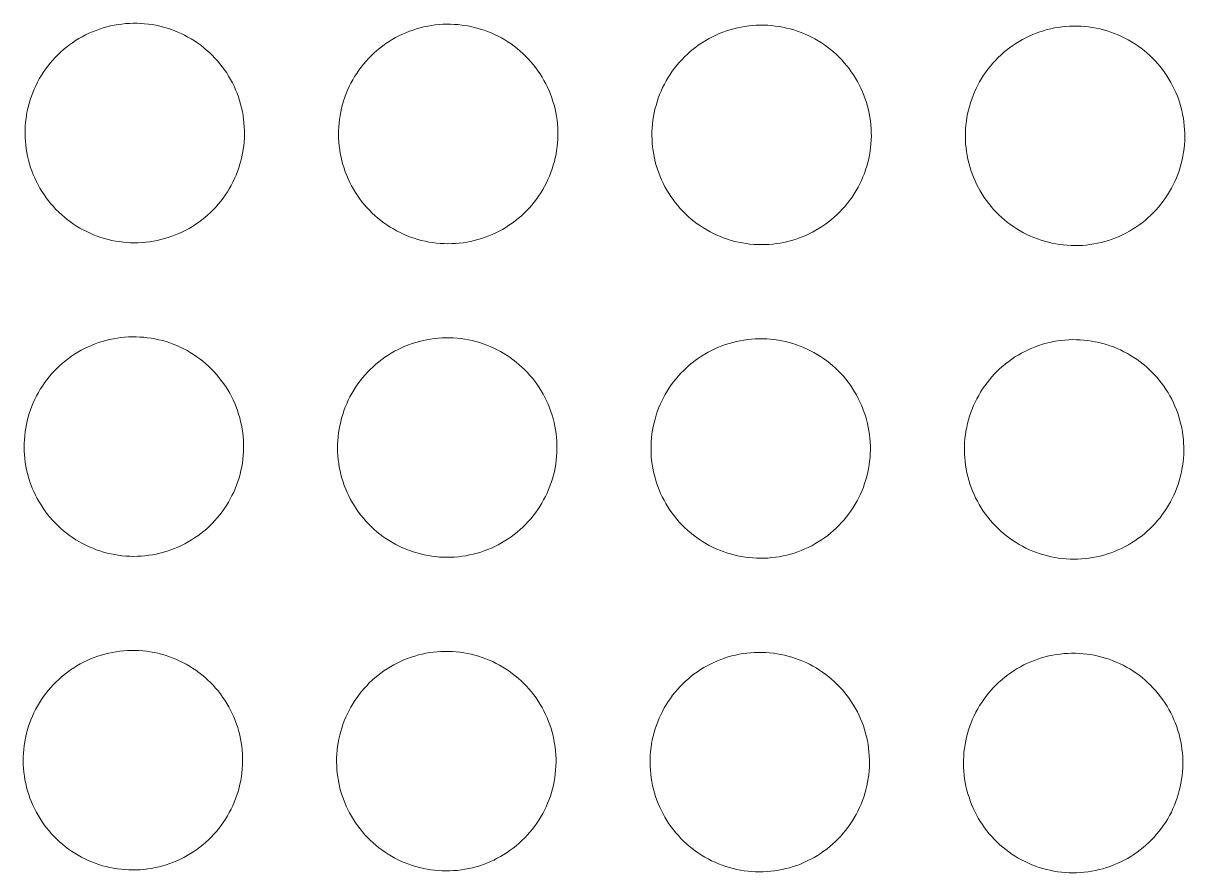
# Model space of a CAD drawing. Header units: metres. Extents: x -902 to -724, y 0 to 650.
# Drawn here: x -800.1036 to -799.9183, y 595.2755 to 595.4109 of the extents above; entities that cross this region are included whole.
import ezdxf

# ---------------------------------------------------------------- set-up
doc = ezdxf.new("R2010")
doc.units = ezdxf.units.M

# ---------------------------------------------------------------- blocks, each defined once
blk = doc.blocks.new('ASSA_Driveway_dwg-40817344-DRG-2871011 - SITE PLAN')
at = {"color": 9, "lineweight": 18, "true_color": 0xc0c0c0, "flags": 128}
for points in [[(-5.86204, 8.12881), (-5.86197, 8.12821), (-5.86189, 8.1276), (-5.86179, 8.12701), (-5.86166, 8.12641), (-5.86152, 8.12582), (-5.86135, 8.12524), (-5.86117, 8.12466), (-5.86096, 8.12409), (-5.86074, 8.12352), (-5.86049, 8.12297), (-5.86023, 8.12242), (-5.85995, 8.12188), (-5.85964, 8.12135), (-5.85933, 8.12084), (-5.85899, 8.12033), (-5.85863, 8.11984), (-5.85826, 8.11936), (-5.85787, 8.11889), (-5.85747, 8.11844), (-5.85705, 8.118), (-5.85662, 8.11757), (-5.85617, 8.11716), (-5.85571, 8.11677), (-5.85523, 8.11639), (-5.85474, 8.11603), (-5.85424, 8.11569), (-5.85373, 8.11536), (-5.8532, 8.11505), (-5.85267, 8.11476), (-5.85213, 8.11449), (-5.85157, 8.11424), (-5.85101, 8.11401), (-5.85044, 8.1138), (-5.84987, 8.1136), (-5.84928, 8.11343), (-5.8487, 8.11328), (-5.8481, 8.11315), (-5.84751, 8.11304), (-5.84691, 8.11294), (-5.8463, 8.11287), (-5.8457, 8.11283), (-5.84509, 8.1128), (-5.84448, 8.11279), (-5.84388, 8.11281), (-5.84327, 8.11284), (-5.84266, 8.1129), (-5.84206, 8.11298), (-5.84146, 8.11308), (-5.84087, 8.11319), (-5.84028, 8.11333), (-5.83969, 8.11349), (-5.83911, 8.11367), (-5.83854, 8.11388), (-5.83797, 8.1141), (-5.83741, 8.11434), (-5.83686, 8.11459), (-5.83632, 8.11487), (-5.83579, 8.11517), (-5.83527, 8.11548), (-5.83476, 8.11582), (-5.83427, 8.11617), (-5.83378, 8.11653), (-5.83331, 8.11692), (-5.83286, 8.11732), (-5.83241, 8.11773), (-5.83198, 8.11816), (-5.83157, 8.11861), (-5.83117, 8.11907), (-5.83079, 8.11954), (-5.83043, 8.12003), (-5.83008, 8.12052), (-5.82975, 8.12103), (-5.82944, 8.12155), (-5.82914, 8.12209), (-5.82887, 8.12263), (-5.82861, 8.12318), (-5.82837, 8.12374), (-5.82815, 8.1243), (-5.82796, 8.12488), (-5.82778, 8.12546), (-5.82762, 8.12605), (-5.82748, 8.12664), (-5.82737, 8.12723), (-5.82727, 8.12783), (-5.8272, 8.12844), (-5.82714, 8.12904), (-5.82711, 8.12965), (-5.8271, 8.13026), (-5.82711, 8.13086), (-5.82714, 8.13147), (-5.82719, 8.13208), (-5.82726, 8.13268), (-5.82736, 8.13328), (-5.82747, 8.13388), (-5.8276, 8.13447), (-5.82776, 8.13506), (-5.82793, 8.13564), (-5.82813, 8.13621), (-5.82835, 8.13678), (-5.82858, 8.13734), (-5.82884, 8.13789), (-5.82911, 8.13843), (-5.8294, 8.13897), (-5.82971, 8.13949), (-5.83004, 8.14), (-5.83038, 8.1405), (-5.83075, 8.14099), (-5.83113, 8.14146), (-5.83152, 8.14192), (-5.83193, 8.14237), (-5.83236, 8.1428), (-5.8328, 8.14322), (-5.83326, 8.14362), (-5.83373, 8.14401), (-5.83421, 8.14437), (-5.83471, 8.14473), (-5.83521, 8.14506), (-5.83573, 8.14538), (-5.83626, 8.14568), (-5.8368, 8.14596), (-5.83735, 8.14622), (-5.8379, 8.14646), (-5.83847, 8.14668), (-5.83904, 8.14689), (-5.83962, 8.14707), (-5.84021, 8.14723), (-5.8408, 8.14737), (-5.84139, 8.1475), (-5.84199, 8.1476), (-5.84259, 8.14768), (-5.8432, 8.14774), (-5.8438, 8.14777), (-5.84441, 8.14779), (-5.84502, 8.14779), (-5.84563, 8.14776), (-5.84623, 8.14772), (-5.84683, 8.14765), (-5.84744, 8.14756), (-5.84803, 8.14745), (-5.84863, 8.14732), (-5.84922, 8.14717), (-5.8498, 8.147), (-5.85038, 8.14681), (-5.85095, 8.1466), (-5.85151, 8.14637), (-5.85206, 8.14612), (-5.85261, 8.14585), (-5.85314, 8.14556), (-5.85367, 8.14526), (-5.85418, 8.14494), (-5.85468, 8.14459), (-5.85517, 8.14424), (-5.85565, 8.14386), (-5.85612, 8.14347), (-5.85657, 8.14306), (-5.857, 8.14264), (-5.85742, 8.1422), (-5.85783, 8.14175), (-5.85822, 8.14128), (-5.85859, 8.1408), (-5.85895, 8.14031), (-5.85929, 8.13981), (-5.85961, 8.13929), (-5.85991, 8.13876), (-5.8602, 8.13823), (-5.86046, 8.13768), (-5.86071, 8.13713), (-5.86094, 8.13656), (-5.86114, 8.13599), (-5.86133, 8.13542), (-5.8615, 8.13483), (-5.86165, 8.13424), (-5.86177, 8.13365), (-5.86188, 8.13305), (-5.86197, 8.13245), (-5.86203, 8.13184), (-5.86207, 8.13124), (-5.8621, 8.13063), (-5.8621, 8.13002), (-5.86208, 8.12942)], [(-5.91186, 8.12458), (-5.91179, 8.12397), (-5.91171, 8.12337), (-5.91161, 8.12277), (-5.91148, 8.12218), (-5.91134, 8.12159), (-5.91117, 8.12101), (-5.91099, 8.12043), (-5.91078, 8.11986), (-5.91056, 8.11929), (-5.91031, 8.11873), (-5.91005, 8.11819), (-5.90977, 8.11765), (-5.90946, 8.11712), (-5.90915, 8.11661), (-5.90881, 8.1161), (-5.90845, 8.11561), (-5.90808, 8.11513), (-5.9077, 8.11466), (-5.90729, 8.1142), (-5.90687, 8.11376), (-5.90644, 8.11334), (-5.90599, 8.11293), (-5.90553, 8.11254), (-5.90505, 8.11216), (-5.90456, 8.1118), (-5.90406, 8.11146), (-5.90355, 8.11113), (-5.90302, 8.11082), (-5.90249, 8.11053), (-5.90195, 8.11026), (-5.90139, 8.11001), (-5.90083, 8.10978), (-5.90026, 8.10956), (-5.89969, 8.10937), (-5.89911, 8.1092), (-5.89852, 8.10905), (-5.89792, 8.10891), (-5.89733, 8.1088), (-5.89673, 8.10871), (-5.89612, 8.10864), (-5.89552, 8.10859), (-5.89491, 8.10857), (-5.8943, 8.10856), (-5.8937, 8.10857), (-5.89309, 8.10861), (-5.89248, 8.10867), (-5.89188, 8.10874), (-5.89128, 8.10884), (-5.89069, 8.10896), (-5.8901, 8.1091), (-5.88951, 8.10926), (-5.88893, 8.10944), (-5.88836, 8.10964), (-5.88779, 8.10986), (-5.88723, 8.1101), (-5.88668, 8.11036), (-5.88614, 8.11064), (-5.88561, 8.11094), (-5.88509, 8.11125), (-5.88458, 8.11158), (-5.88409, 8.11193), (-5.8836, 8.1123), (-5.88313, 8.11269), (-5.88268, 8.11309), (-5.88223, 8.1135), (-5.8818, 8.11393), (-5.88139, 8.11438), (-5.88099, 8.11484), (-5.88061, 8.11531), (-5.88025, 8.11579), (-5.8799, 8.11629), (-5.87957, 8.1168), (-5.87926, 8.11732), (-5.87896, 8.11785), (-5.87869, 8.1184), (-5.87843, 8.11895), (-5.87819, 8.11951), (-5.87798, 8.12007), (-5.87778, 8.12065), (-5.8776, 8.12123), (-5.87744, 8.12181), (-5.8773, 8.12241), (-5.87719, 8.123), (-5.87709, 8.1236), (-5.87702, 8.12421), (-5.87696, 8.12481), (-5.87693, 8.12542), (-5.87692, 8.12602), (-5.87693, 8.12663), (-5.87696, 8.12724), (-5.87701, 8.12784), (-5.87708, 8.12845), (-5.87718, 8.12905), (-5.87729, 8.12964), (-5.87742, 8.13024), (-5.87758, 8.13082), (-5.87776, 8.1314), (-5.87795, 8.13198), (-5.87817, 8.13255), (-5.8784, 8.13311), (-5.87866, 8.13366), (-5.87893, 8.1342), (-5.87922, 8.13473), (-5.87953, 8.13526), (-5.87986, 8.13577), (-5.8802, 8.13627), (-5.88057, 8.13676), (-5.88095, 8.13723), (-5.88134, 8.13769), (-5.88175, 8.13814), (-5.88218, 8.13857), (-5.88262, 8.13899), (-5.88308, 8.13939), (-5.88355, 8.13977), (-5.88403, 8.14014), (-5.88453, 8.14049), (-5.88503, 8.14083), (-5.88555, 8.14115), (-5.88608, 8.14145), (-5.88662, 8.14173), (-5.88717, 8.14199), (-5.88772, 8.14223), (-5.88829, 8.14245), (-5.88886, 8.14265), (-5.88944, 8.14284), (-5.89003, 8.143), (-5.89062, 8.14314), (-5.89121, 8.14326), (-5.89181, 8.14336), (-5.89241, 8.14344), (-5.89302, 8.1435), (-5.89362, 8.14354), (-5.89423, 8.14356), (-5.89484, 8.14355), (-5.89545, 8.14353), (-5.89605, 8.14348), (-5.89666, 8.14342), (-5.89726, 8.14333), (-5.89785, 8.14322), (-5.89845, 8.14309), (-5.89904, 8.14294), (-5.89962, 8.14277), (-5.9002, 8.14258), (-5.90077, 8.14237), (-5.90133, 8.14214), (-5.90188, 8.14189), (-5.90243, 8.14162), (-5.90296, 8.14133), (-5.90349, 8.14103), (-5.904, 8.1407), (-5.9045, 8.14036), (-5.90499, 8.14), (-5.90547, 8.13963), (-5.90594, 8.13924), (-5.90639, 8.13883), (-5.90682, 8.13841), (-5.90724, 8.13797), (-5.90765, 8.13752), (-5.90804, 8.13705), (-5.90841, 8.13657), (-5.90877, 8.13608), (-5.90911, 8.13557), (-5.90943, 8.13506), (-5.90973, 8.13453), (-5.91002, 8.134), (-5.91028, 8.13345), (-5.91053, 8.13289), (-5.91076, 8.13233), (-5.91096, 8.13176), (-5.91115, 8.13118), (-5.91132, 8.1306), (-5.91147, 8.13001), (-5.91159, 8.12942), (-5.9117, 8.12882), (-5.91179, 8.12822), (-5.91185, 8.12761), (-5.91189, 8.12701), (-5.91192, 8.1264), (-5.91192, 8.12579), (-5.9119, 8.12518)], [(-5.96168, 8.12035), (-5.96162, 8.11974), (-5.96153, 8.11914), (-5.96143, 8.11854), (-5.9613, 8.11795), (-5.96116, 8.11736), (-5.96099, 8.11677), (-5.96081, 8.11619), (-5.9606, 8.11562), (-5.96038, 8.11506), (-5.96013, 8.1145), (-5.95987, 8.11396), (-5.95959, 8.11342), (-5.95929, 8.11289), (-5.95897, 8.11237), (-5.95863, 8.11187), (-5.95827, 8.11137), (-5.9579, 8.11089), (-5.95752, 8.11043), (-5.95711, 8.10997), (-5.95669, 8.10953), (-5.95626, 8.10911), (-5.95581, 8.1087), (-5.95535, 8.10831), (-5.95487, 8.10793), (-5.95438, 8.10757), (-5.95388, 8.10722), (-5.95337, 8.1069), (-5.95285, 8.10659), (-5.95231, 8.1063), (-5.95177, 8.10603), (-5.95121, 8.10578), (-5.95065, 8.10555), (-5.95008, 8.10533), (-5.94951, 8.10514), (-5.94893, 8.10497), (-5.94834, 8.10481), (-5.94774, 8.10468), (-5.94715, 8.10457), (-5.94655, 8.10448), (-5.94594, 8.10441), (-5.94534, 8.10436), (-5.94473, 8.10434), (-5.94412, 8.10433), (-5.94352, 8.10434), (-5.94291, 8.10438), (-5.94231, 8.10444), (-5.9417, 8.10451), (-5.9411, 8.10461), (-5.94051, 8.10473), (-5.93992, 8.10487), (-5.93933, 8.10503), (-5.93875, 8.10521), (-5.93818, 8.10541), (-5.93761, 8.10563), (-5.93705, 8.10587), (-5.9365, 8.10613), (-5.93596, 8.10641), (-5.93543, 8.10671), (-5.93491, 8.10702), (-5.93441, 8.10735), (-5.93391, 8.1077), (-5.93342, 8.10807), (-5.93295, 8.10845), (-5.9325, 8.10885), (-5.93205, 8.10927), (-5.93162, 8.1097), (-5.93121, 8.11014), (-5.93081, 8.1106), (-5.93043, 8.11108), (-5.93007, 8.11156), (-5.92972, 8.11206), (-5.92939, 8.11257), (-5.92908, 8.11309), (-5.92878, 8.11362), (-5.92851, 8.11416), (-5.92825, 8.11471), (-5.92801, 8.11527), (-5.9278, 8.11584), (-5.9276, 8.11642), (-5.92742, 8.117), (-5.92726, 8.11758), (-5.92713, 8.11817), (-5.92701, 8.11877), (-5.92691, 8.11937), (-5.92684, 8.11997), (-5.92678, 8.12058), (-5.92675, 8.12118), (-5.92674, 8.12179), (-5.92675, 8.1224), (-5.92678, 8.12301), (-5.92683, 8.12361), (-5.9269, 8.12421), (-5.927, 8.12482), (-5.92711, 8.12541), (-5.92725, 8.126), (-5.9274, 8.12659), (-5.92758, 8.12717), (-5.92777, 8.12775), (-5.92799, 8.12832), (-5.92822, 8.12888), (-5.92848, 8.12943), (-5.92875, 8.12997), (-5.92904, 8.1305), (-5.92935, 8.13103), (-5.92968, 8.13154), (-5.93003, 8.13204), (-5.93039, 8.13252), (-5.93077, 8.133), (-5.93116, 8.13346), (-5.93158, 8.13391), (-5.932, 8.13434), (-5.93244, 8.13475), (-5.9329, 8.13516), (-5.93337, 8.13554), (-5.93385, 8.13591), (-5.93435, 8.13626), (-5.93485, 8.1366), (-5.93537, 8.13691), (-5.9359, 8.13721), (-5.93644, 8.13749), (-5.93699, 8.13775), (-5.93754, 8.138), (-5.93811, 8.13822), (-5.93868, 8.13842), (-5.93926, 8.13861), (-5.93985, 8.13877), (-5.94044, 8.13891), (-5.94103, 8.13903), (-5.94163, 8.13913), (-5.94223, 8.13921), (-5.94284, 8.13927), (-5.94345, 8.13931), (-5.94405, 8.13933), (-5.94466, 8.13932), (-5.94527, 8.1393), (-5.94587, 8.13925), (-5.94648, 8.13918), (-5.94708, 8.1391), (-5.94767, 8.13899), (-5.94827, 8.13886), (-5.94886, 8.13871), (-5.94944, 8.13854), (-5.95002, 8.13835), (-5.95059, 8.13814), (-5.95115, 8.13791), (-5.9517, 8.13766), (-5.95225, 8.13739), (-5.95278, 8.1371), (-5.95331, 8.1368), (-5.95382, 8.13647), (-5.95432, 8.13613), (-5.95481, 8.13577), (-5.95529, 8.1354), (-5.95576, 8.135), (-5.95621, 8.1346), (-5.95664, 8.13417), (-5.95706, 8.13374), (-5.95747, 8.13328), (-5.95786, 8.13282), (-5.95823, 8.13234), (-5.95859, 8.13185), (-5.95893, 8.13134), (-5.95925, 8.13083), (-5.95955, 8.1303), (-5.95984, 8.12976), (-5.9601, 8.12922), (-5.96035, 8.12866), (-5.96058, 8.1281), (-5.96079, 8.12753), (-5.96097, 8.12695), (-5.96114, 8.12637), (-5.96129, 8.12578), (-5.96142, 8.12518), (-5.96152, 8.12459), (-5.96161, 8.12398), (-5.96167, 8.12338), (-5.96171, 8.12277), (-5.96174, 8.12217), (-5.96174, 8.12156), (-5.96172, 8.12095)], [(-5.8578, 8.07899), (-5.85774, 8.07839), (-5.85766, 8.07778), (-5.85756, 8.07719), (-5.85743, 8.07659), (-5.85729, 8.076), (-5.85712, 8.07542), (-5.85694, 8.07484), (-5.85673, 8.07427), (-5.8565, 8.0737), (-5.85626, 8.07315), (-5.856, 8.0726), (-5.85571, 8.07206), (-5.85541, 8.07153), (-5.85509, 8.07102), (-5.85476, 8.07051), (-5.8544, 8.07002), (-5.85403, 8.06954), (-5.85364, 8.06907), (-5.85324, 8.06862), (-5.85282, 8.06818), (-5.85239, 8.06775), (-5.85194, 8.06734), (-5.85147, 8.06695), (-5.851, 8.06657), (-5.85051, 8.06621), (-5.85001, 8.06587), (-5.8495, 8.06554), (-5.84897, 8.06523), (-5.84844, 8.06494), (-5.84789, 8.06467), (-5.84734, 8.06442), (-5.84678, 8.06419), (-5.84621, 8.06398), (-5.84564, 8.06378), (-5.84505, 8.06361), (-5.84446, 8.06346), (-5.84387, 8.06333), (-5.84327, 8.06321), (-5.84267, 8.06312), (-5.84207, 8.06305), (-5.84147, 8.06301), (-5.84086, 8.06298), (-5.84025, 8.06297), (-5.83964, 8.06299), (-5.83904, 8.06302), (-5.83843, 8.06308), (-5.83783, 8.06316), (-5.83723, 8.06325), (-5.83663, 8.06337), (-5.83604, 8.06351), (-5.83546, 8.06367), (-5.83488, 8.06385), (-5.8343, 8.06405), (-5.83374, 8.06428), (-5.83318, 8.06452), (-5.83263, 8.06477), (-5.83209, 8.06505), (-5.83156, 8.06535), (-5.83104, 8.06566), (-5.83053, 8.066), (-5.83004, 8.06635), (-5.82955, 8.06671), (-5.82908, 8.0671), (-5.82862, 8.0675), (-5.82818, 8.06791), (-5.82775, 8.06834), (-5.82734, 8.06879), (-5.82694, 8.06925), (-5.82656, 8.06972), (-5.82619, 8.07021), (-5.82585, 8.0707), (-5.82552, 8.07121), (-5.8252, 8.07173), (-5.82491, 8.07227), (-5.82463, 8.07281), (-5.82438, 8.07336), (-5.82414, 8.07392), (-5.82392, 8.07448), (-5.82373, 8.07506), (-5.82355, 8.07564), (-5.82339, 8.07623), (-5.82325, 8.07682), (-5.82314, 8.07741), (-5.82304, 8.07801), (-5.82297, 8.07862), (-5.82291, 8.07922), (-5.82288, 8.07983), (-5.82287, 8.08044), (-5.82288, 8.08104), (-5.82291, 8.08165), (-5.82296, 8.08225), (-5.82303, 8.08286), (-5.82312, 8.08346), (-5.82324, 8.08405), (-5.82337, 8.08465), (-5.82353, 8.08523), (-5.8237, 8.08582), (-5.8239, 8.08639), (-5.82411, 8.08696), (-5.82435, 8.08752), (-5.8246, 8.08807), (-5.82488, 8.08861), (-5.82517, 8.08915), (-5.82548, 8.08967), (-5.82581, 8.09018), (-5.82615, 8.09068), (-5.82652, 8.09117), (-5.82689, 8.09164), (-5.82729, 8.0921), (-5.8277, 8.09255), (-5.82813, 8.09298), (-5.82857, 8.0934), (-5.82903, 8.0938), (-5.8295, 8.09418), (-5.82998, 8.09455), (-5.83047, 8.09491), (-5.83098, 8.09524), (-5.8315, 8.09556), (-5.83203, 8.09586), (-5.83257, 8.09614), (-5.83311, 8.0964), (-5.83367, 8.09664), (-5.83424, 8.09686), (-5.83481, 8.09707), (-5.83539, 8.09725), (-5.83597, 8.09741), (-5.83656, 8.09755), (-5.83716, 8.09767), (-5.83776, 8.09778), (-5.83836, 8.09786), (-5.83897, 8.09792), (-5.83957, 8.09795), (-5.84018, 8.09797), (-5.84079, 8.09797), (-5.84139, 8.09794), (-5.842, 8.09789), (-5.8426, 8.09783), (-5.8432, 8.09774), (-5.8438, 8.09763), (-5.8444, 8.0975), (-5.84498, 8.09735), (-5.84557, 8.09718), (-5.84614, 8.09699), (-5.84671, 8.09678), (-5.84728, 8.09655), (-5.84783, 8.0963), (-5.84837, 8.09603), (-5.84891, 8.09574), (-5.84943, 8.09544), (-5.84995, 8.09511), (-5.85045, 8.09477), (-5.85094, 8.09441), (-5.85142, 8.09404), (-5.85188, 8.09365), (-5.85233, 8.09324), (-5.85277, 8.09282), (-5.85319, 8.09238), (-5.8536, 8.09193), (-5.85399, 8.09146), (-5.85436, 8.09098), (-5.85472, 8.09049), (-5.85505, 8.08999), (-5.85538, 8.08947), (-5.85568, 8.08894), (-5.85596, 8.08841), (-5.85623, 8.08786), (-5.85648, 8.08731), (-5.8567, 8.08674), (-5.85691, 8.08617), (-5.8571, 8.08559), (-5.85727, 8.08501), (-5.85742, 8.08442), (-5.85754, 8.08383), (-5.85765, 8.08323), (-5.85773, 8.08263), (-5.8578, 8.08202), (-5.85784, 8.08142), (-5.85786, 8.08081), (-5.85786, 8.0802), (-5.85785, 8.0796)], [(-5.90762, 8.07476), (-5.90756, 8.07415), (-5.90748, 8.07355), (-5.90738, 8.07295), (-5.90725, 8.07236), (-5.90711, 8.07177), (-5.90694, 8.07118), (-5.90676, 8.07061), (-5.90655, 8.07003), (-5.90633, 8.06947), (-5.90608, 8.06891), (-5.90582, 8.06837), (-5.90553, 8.06783), (-5.90523, 8.0673), (-5.90491, 8.06679), (-5.90458, 8.06628), (-5.90422, 8.06579), (-5.90385, 8.06531), (-5.90346, 8.06484), (-5.90306, 8.06438), (-5.90264, 8.06394), (-5.90221, 8.06352), (-5.90176, 8.06311), (-5.9013, 8.06272), (-5.90082, 8.06234), (-5.90033, 8.06198), (-5.89983, 8.06163), (-5.89932, 8.06131), (-5.89879, 8.061), (-5.89826, 8.06071), (-5.89771, 8.06044), (-5.89716, 8.06019), (-5.8966, 8.05996), (-5.89603, 8.05974), (-5.89546, 8.05955), (-5.89487, 8.05938), (-5.89429, 8.05923), (-5.89369, 8.05909), (-5.8931, 8.05898), (-5.89249, 8.05889), (-5.89189, 8.05882), (-5.89129, 8.05877), (-5.89068, 8.05875), (-5.89007, 8.05874), (-5.88946, 8.05875), (-5.88886, 8.05879), (-5.88825, 8.05885), (-5.88765, 8.05892), (-5.88705, 8.05902), (-5.88646, 8.05914), (-5.88586, 8.05928), (-5.88528, 8.05944), (-5.8847, 8.05962), (-5.88412, 8.05982), (-5.88356, 8.06004), (-5.883, 8.06028), (-5.88245, 8.06054), (-5.88191, 8.06082), (-5.88138, 8.06112), (-5.88086, 8.06143), (-5.88035, 8.06176), (-5.87986, 8.06211), (-5.87937, 8.06248), (-5.8789, 8.06286), (-5.87844, 8.06326), (-5.878, 8.06368), (-5.87757, 8.06411), (-5.87716, 8.06456), (-5.87676, 8.06501), (-5.87638, 8.06549), (-5.87602, 8.06597), (-5.87567, 8.06647), (-5.87534, 8.06698), (-5.87502, 8.0675), (-5.87473, 8.06803), (-5.87446, 8.06858), (-5.8742, 8.06913), (-5.87396, 8.06968), (-5.87374, 8.07025), (-5.87355, 8.07083), (-5.87337, 8.07141), (-5.87321, 8.07199), (-5.87307, 8.07259), (-5.87296, 8.07318), (-5.87286, 8.07378), (-5.87279, 8.07438), (-5.87273, 8.07499), (-5.8727, 8.0756), (-5.87269, 8.0762), (-5.8727, 8.07681), (-5.87273, 8.07742), (-5.87278, 8.07802), (-5.87285, 8.07863), (-5.87294, 8.07923), (-5.87306, 8.07982), (-5.87319, 8.08042), (-5.87335, 8.081), (-5.87352, 8.08158), (-5.87372, 8.08216), (-5.87393, 8.08273), (-5.87417, 8.08329), (-5.87442, 8.08384), (-5.8747, 8.08438), (-5.87499, 8.08491), (-5.8753, 8.08544), (-5.87563, 8.08595), (-5.87597, 8.08645), (-5.87634, 8.08693), (-5.87672, 8.08741), (-5.87711, 8.08787), (-5.87752, 8.08832), (-5.87795, 8.08875), (-5.87839, 8.08917), (-5.87885, 8.08957), (-5.87932, 8.08995), (-5.8798, 8.09032), (-5.88029, 8.09067), (-5.8808, 8.09101), (-5.88132, 8.09133), (-5.88185, 8.09162), (-5.88239, 8.0919), (-5.88294, 8.09217), (-5.88349, 8.09241), (-5.88406, 8.09263), (-5.88463, 8.09283), (-5.88521, 8.09302), (-5.88579, 8.09318), (-5.88639, 8.09332), (-5.88698, 8.09344), (-5.88758, 8.09354), (-5.88818, 8.09362), (-5.88879, 8.09368), (-5.88939, 8.09372), (-5.89, 8.09374), (-5.89061, 8.09373), (-5.89121, 8.09371), (-5.89182, 8.09366), (-5.89242, 8.0936), (-5.89302, 8.09351), (-5.89362, 8.0934), (-5.89422, 8.09327), (-5.8948, 8.09312), (-5.89539, 8.09295), (-5.89596, 8.09276), (-5.89653, 8.09255), (-5.8971, 8.09232), (-5.89765, 8.09207), (-5.8982, 8.0918), (-5.89873, 8.09151), (-5.89926, 8.09121), (-5.89977, 8.09088), (-5.90027, 8.09054), (-5.90076, 8.09018), (-5.90124, 8.08981), (-5.9017, 8.08942), (-5.90215, 8.08901), (-5.90259, 8.08859), (-5.90301, 8.08815), (-5.90342, 8.0877), (-5.90381, 8.08723), (-5.90418, 8.08675), (-5.90454, 8.08626), (-5.90488, 8.08575), (-5.9052, 8.08524), (-5.9055, 8.08471), (-5.90578, 8.08418), (-5.90605, 8.08363), (-5.9063, 8.08307), (-5.90653, 8.08251), (-5.90673, 8.08194), (-5.90692, 8.08136), (-5.90709, 8.08078), (-5.90724, 8.08019), (-5.90736, 8.0796), (-5.90747, 8.079), (-5.90755, 8.0784), (-5.90762, 8.07779), (-5.90766, 8.07719), (-5.90768, 8.07658), (-5.90769, 8.07597), (-5.90767, 8.07536)], [(-5.95745, 8.07053), (-5.95738, 8.06992), (-5.9573, 8.06932), (-5.9572, 8.06872), (-5.95707, 8.06813), (-5.95693, 8.06754), (-5.95676, 8.06695), (-5.95658, 8.06637), (-5.95637, 8.0658), (-5.95615, 8.06524), (-5.9559, 8.06468), (-5.95564, 8.06414), (-5.95535, 8.0636), (-5.95505, 8.06307), (-5.95473, 8.06255), (-5.9544, 8.06205), (-5.95404, 8.06155), (-5.95367, 8.06107), (-5.95328, 8.06061), (-5.95288, 8.06015), (-5.95246, 8.05971), (-5.95203, 8.05929), (-5.95158, 8.05888), (-5.95112, 8.05848), (-5.95064, 8.05811), (-5.95015, 8.05775), (-5.94965, 8.0574), (-5.94914, 8.05708), (-5.94861, 8.05677), (-5.94808, 8.05648), (-5.94754, 8.05621), (-5.94698, 8.05596), (-5.94642, 8.05573), (-5.94585, 8.05551), (-5.94528, 8.05532), (-5.94469, 8.05515), (-5.94411, 8.05499), (-5.94351, 8.05486), (-5.94292, 8.05475), (-5.94232, 8.05466), (-5.94171, 8.05459), (-5.94111, 8.05454), (-5.9405, 8.05451), (-5.93989, 8.05451), (-5.93928, 8.05452), (-5.93868, 8.05456), (-5.93807, 8.05461), (-5.93747, 8.05469), (-5.93687, 8.05479), (-5.93628, 8.05491), (-5.93568, 8.05505), (-5.9351, 8.05521), (-5.93452, 8.05539), (-5.93395, 8.05559), (-5.93338, 8.05581), (-5.93282, 8.05605), (-5.93227, 8.05631), (-5.93173, 8.05659), (-5.9312, 8.05688), (-5.93068, 8.0572), (-5.93017, 8.05753), (-5.92968, 8.05788), (-5.92919, 8.05825), (-5.92872, 8.05863), (-5.92826, 8.05903), (-5.92782, 8.05945), (-5.92739, 8.05988), (-5.92698, 8.06032), (-5.92658, 8.06078), (-5.9262, 8.06126), (-5.92584, 8.06174), (-5.92549, 8.06224), (-5.92516, 8.06275), (-5.92485, 8.06327), (-5.92455, 8.0638), (-5.92428, 8.06434), (-5.92402, 8.06489), (-5.92378, 8.06545), (-5.92356, 8.06602), (-5.92337, 8.06659), (-5.92319, 8.06718), (-5.92303, 8.06776), (-5.92289, 8.06835), (-5.92278, 8.06895), (-5.92268, 8.06955), (-5.92261, 8.07015), (-5.92255, 8.07076), (-5.92252, 8.07136), (-5.92251, 8.07197), (-5.92252, 8.07258), (-5.92255, 8.07319), (-5.9226, 8.07379), (-5.92267, 8.07439), (-5.92276, 8.07499), (-5.92288, 8.07559), (-5.92301, 8.07618), (-5.92317, 8.07677), (-5.92334, 8.07735), (-5.92354, 8.07793), (-5.92376, 8.0785), (-5.92399, 8.07906), (-5.92424, 8.07961), (-5.92452, 8.08015), (-5.92481, 8.08068), (-5.92512, 8.0812), (-5.92545, 8.08172), (-5.92579, 8.08222), (-5.92616, 8.0827), (-5.92654, 8.08318), (-5.92693, 8.08364), (-5.92734, 8.08408), (-5.92777, 8.08452), (-5.92821, 8.08493), (-5.92867, 8.08534), (-5.92914, 8.08572), (-5.92962, 8.08609), (-5.93011, 8.08644), (-5.93062, 8.08678), (-5.93114, 8.08709), (-5.93167, 8.08739), (-5.93221, 8.08767), (-5.93276, 8.08793), (-5.93331, 8.08818), (-5.93388, 8.0884), (-5.93445, 8.0886), (-5.93503, 8.08878), (-5.93562, 8.08895), (-5.93621, 8.08909), (-5.9368, 8.08921), (-5.9374, 8.08931), (-5.938, 8.08939), (-5.93861, 8.08945), (-5.93921, 8.08949), (-5.93982, 8.08951), (-5.94043, 8.0895), (-5.94103, 8.08948), (-5.94164, 8.08943), (-5.94224, 8.08936), (-5.94285, 8.08928), (-5.94344, 8.08917), (-5.94404, 8.08904), (-5.94463, 8.08889), (-5.94521, 8.08872), (-5.94578, 8.08853), (-5.94635, 8.08832), (-5.94692, 8.08809), (-5.94747, 8.08784), (-5.94802, 8.08757), (-5.94855, 8.08728), (-5.94908, 8.08698), (-5.94959, 8.08665), (-5.95009, 8.08631), (-5.95058, 8.08595), (-5.95106, 8.08558), (-5.95152, 8.08518), (-5.95197, 8.08478), (-5.95241, 8.08435), (-5.95283, 8.08392), (-5.95324, 8.08346), (-5.95363, 8.083), (-5.954, 8.08252), (-5.95436, 8.08203), (-5.9547, 8.08152), (-5.95502, 8.08101), (-5.95532, 8.08048), (-5.95561, 8.07994), (-5.95587, 8.0794), (-5.95612, 8.07884), (-5.95635, 8.07828), (-5.95655, 8.07771), (-5.95674, 8.07713), (-5.95691, 8.07655), (-5.95706, 8.07596), (-5.95718, 8.07536), (-5.95729, 8.07477), (-5.95737, 8.07416), (-5.95744, 8.07356), (-5.95748, 8.07295), (-5.9575, 8.07235), (-5.95751, 8.07174), (-5.95749, 8.07113)], [(-5.85357, 8.02917), (-5.85351, 8.02857), (-5.85343, 8.02796), (-5.85332, 8.02736), (-5.8532, 8.02677), (-5.85305, 8.02618), (-5.85289, 8.0256), (-5.8527, 8.02502), (-5.8525, 8.02445), (-5.85227, 8.02388), (-5.85203, 8.02333), (-5.85176, 8.02278), (-5.85148, 8.02224), (-5.85118, 8.02171), (-5.85086, 8.0212), (-5.85052, 8.02069), (-5.85017, 8.0202), (-5.8498, 8.01972), (-5.84941, 8.01925), (-5.84901, 8.0188), (-5.84859, 8.01836), (-5.84815, 8.01793), (-5.84771, 8.01752), (-5.84724, 8.01713), (-5.84677, 8.01675), (-5.84628, 8.01639), (-5.84578, 8.01605), (-5.84526, 8.01572), (-5.84474, 8.01541), (-5.84421, 8.01512), (-5.84366, 8.01485), (-5.84311, 8.0146), (-5.84255, 8.01437), (-5.84198, 8.01416), (-5.8414, 8.01396), (-5.84082, 8.01379), (-5.84023, 8.01364), (-5.83964, 8.01351), (-5.83904, 8.01339), (-5.83844, 8.0133), (-5.83784, 8.01323), (-5.83723, 8.01319), (-5.83663, 8.01316), (-5.83602, 8.01315), (-5.83541, 8.01317), (-5.83481, 8.0132), (-5.8342, 8.01326), (-5.8336, 8.01334), (-5.833, 8.01343), (-5.8324, 8.01355), (-5.83181, 8.01369), (-5.83123, 8.01385), (-5.83065, 8.01403), (-5.83007, 8.01423), (-5.82951, 8.01445), (-5.82895, 8.01469), (-5.8284, 8.01495), (-5.82786, 8.01523), (-5.82733, 8.01553), (-5.82681, 8.01584), (-5.8263, 8.01618), (-5.8258, 8.01653), (-5.82532, 8.01689), (-5.82485, 8.01728), (-5.82439, 8.01768), (-5.82395, 8.01809), (-5.82352, 8.01852), (-5.82311, 8.01897), (-5.82271, 8.01943), (-5.82233, 8.0199), (-5.82196, 8.02038), (-5.82161, 8.02088), (-5.82128, 8.02139), (-5.82097, 8.02191), (-5.82068, 8.02244), (-5.8204, 8.02299), (-5.82015, 8.02354), (-5.81991, 8.0241), (-5.81969, 8.02466), (-5.81949, 8.02524), (-5.81932, 8.02582), (-5.81916, 8.02641), (-5.81902, 8.027), (-5.8189, 8.02759), (-5.81881, 8.02819), (-5.81873, 8.0288), (-5.81868, 8.0294), (-5.81865, 8.03001), (-5.81864, 8.03061), (-5.81864, 8.03122), (-5.81867, 8.03183), (-5.81873, 8.03243), (-5.8188, 8.03304), (-5.81889, 8.03364), (-5.81901, 8.03423), (-5.81914, 8.03483), (-5.8193, 8.03541), (-5.81947, 8.036), (-5.81967, 8.03657), (-5.81988, 8.03714), (-5.82012, 8.0377), (-5.82037, 8.03825), (-5.82064, 8.03879), (-5.82094, 8.03933), (-5.82125, 8.03985), (-5.82158, 8.04036), (-5.82192, 8.04086), (-5.82228, 8.04135), (-5.82266, 8.04182), (-5.82306, 8.04228), (-5.82347, 8.04273), (-5.8239, 8.04316), (-5.82434, 8.04358), (-5.82479, 8.04398), (-5.82526, 8.04436), (-5.82575, 8.04473), (-5.82624, 8.04509), (-5.82675, 8.04542), (-5.82727, 8.04574), (-5.8278, 8.04604), (-5.82833, 8.04632), (-5.82888, 8.04658), (-5.82944, 8.04682), (-5.83001, 8.04704), (-5.83058, 8.04724), (-5.83116, 8.04743), (-5.83174, 8.04759), (-5.83233, 8.04773), (-5.83293, 8.04785), (-5.83353, 8.04796), (-5.83413, 8.04804), (-5.83473, 8.04809), (-5.83534, 8.04813), (-5.83595, 8.04815), (-5.83655, 8.04815), (-5.83716, 8.04812), (-5.83777, 8.04807), (-5.83837, 8.04801), (-5.83897, 8.04792), (-5.83957, 8.04781), (-5.84016, 8.04768), (-5.84075, 8.04753), (-5.84134, 8.04736), (-5.84191, 8.04717), (-5.84248, 8.04696), (-5.84304, 8.04673), (-5.8436, 8.04648), (-5.84414, 8.04621), (-5.84468, 8.04592), (-5.8452, 8.04562), (-5.84572, 8.04529), (-5.84622, 8.04495), (-5.84671, 8.04459), (-5.84719, 8.04422), (-5.84765, 8.04383), (-5.8481, 8.04342), (-5.84854, 8.043), (-5.84896, 8.04256), (-5.84936, 8.04211), (-5.84975, 8.04164), (-5.85013, 8.04116), (-5.85048, 8.04067), (-5.85082, 8.04017), (-5.85114, 8.03965), (-5.85145, 8.03912), (-5.85173, 8.03859), (-5.852, 8.03804), (-5.85225, 8.03749), (-5.85247, 8.03692), (-5.85268, 8.03635), (-5.85287, 8.03577), (-5.85304, 8.03519), (-5.85318, 8.0346), (-5.85331, 8.03401), (-5.85342, 8.03341), (-5.8535, 8.03281), (-5.85357, 8.0322), (-5.85361, 8.0316), (-5.85363, 8.03099), (-5.85363, 8.03038), (-5.85361, 8.02978)], [(-5.90339, 8.02494), (-5.90333, 8.02433), (-5.90325, 8.02373), (-5.90314, 8.02313), (-5.90302, 8.02254), (-5.90288, 8.02195), (-5.90271, 8.02136), (-5.90252, 8.02079), (-5.90232, 8.02021), (-5.90209, 8.01965), (-5.90185, 8.01909), (-5.90159, 8.01855), (-5.9013, 8.01801), (-5.901, 8.01748), (-5.90068, 8.01696), (-5.90035, 8.01646), (-5.89999, 8.01597), (-5.89962, 8.01548), (-5.89923, 8.01502), (-5.89883, 8.01456), (-5.89841, 8.01412), (-5.89797, 8.0137), (-5.89753, 8.01329), (-5.89706, 8.0129), (-5.89659, 8.01252), (-5.8961, 8.01216), (-5.8956, 8.01181), (-5.89508, 8.01149), (-5.89456, 8.01118), (-5.89403, 8.01089), (-5.89348, 8.01062), (-5.89293, 8.01037), (-5.89237, 8.01014), (-5.8918, 8.00992), (-5.89122, 8.00973), (-5.89064, 8.00956), (-5.89005, 8.00941), (-5.88946, 8.00927), (-5.88886, 8.00916), (-5.88826, 8.00907), (-5.88766, 8.009), (-5.88705, 8.00895), (-5.88645, 8.00893), (-5.88584, 8.00892), (-5.88523, 8.00893), (-5.88463, 8.00897), (-5.88402, 8.00903), (-5.88342, 8.0091), (-5.88282, 8.0092), (-5.88222, 8.00932), (-5.88163, 8.00946), (-5.88105, 8.00962), (-5.88047, 8.0098), (-5.87989, 8.01), (-5.87933, 8.01022), (-5.87877, 8.01046), (-5.87822, 8.01072), (-5.87768, 8.011), (-5.87715, 8.0113), (-5.87663, 8.01161), (-5.87612, 8.01194), (-5.87562, 8.01229), (-5.87514, 8.01266), (-5.87467, 8.01304), (-5.87421, 8.01344), (-5.87377, 8.01386), (-5.87334, 8.01429), (-5.87293, 8.01474), (-5.87253, 8.01519), (-5.87215, 8.01567), (-5.87178, 8.01615), (-5.87144, 8.01665), (-5.87111, 8.01716), (-5.87079, 8.01768), (-5.8705, 8.01821), (-5.87022, 8.01875), (-5.86997, 8.01931), (-5.86973, 8.01986), (-5.86951, 8.02043), (-5.86931, 8.02101), (-5.86914, 8.02159), (-5.86898, 8.02217), (-5.86884, 8.02277), (-5.86872, 8.02336), (-5.86863, 8.02396), (-5.86855, 8.02456), (-5.8685, 8.02517), (-5.86847, 8.02578), (-5.86846, 8.02638), (-5.86847, 8.02699), (-5.8685, 8.0276), (-5.86855, 8.0282), (-5.86862, 8.02881), (-5.86871, 8.02941), (-5.86883, 8.03), (-5.86896, 8.03059), (-5.86912, 8.03118), (-5.86929, 8.03176), (-5.86949, 8.03234), (-5.8697, 8.03291), (-5.86994, 8.03347), (-5.87019, 8.03402), (-5.87047, 8.03456), (-5.87076, 8.03509), (-5.87107, 8.03562), (-5.8714, 8.03613), (-5.87174, 8.03663), (-5.8721, 8.03711), (-5.87248, 8.03759), (-5.87288, 8.03805), (-5.87329, 8.0385), (-5.87372, 8.03893), (-5.87416, 8.03935), (-5.87462, 8.03975), (-5.87508, 8.04013), (-5.87557, 8.0405), (-5.87606, 8.04085), (-5.87657, 8.04119), (-5.87709, 8.04151), (-5.87762, 8.0418), (-5.87816, 8.04208), (-5.8787, 8.04235), (-5.87926, 8.04259), (-5.87983, 8.04281), (-5.8804, 8.04301), (-5.88098, 8.0432), (-5.88156, 8.04336), (-5.88215, 8.0435), (-5.88275, 8.04362), (-5.88335, 8.04372), (-5.88395, 8.0438), (-5.88455, 8.04386), (-5.88516, 8.0439), (-5.88577, 8.04392), (-5.88638, 8.04391), (-5.88698, 8.04389), (-5.88759, 8.04384), (-5.88819, 8.04378), (-5.88879, 8.04369), (-5.88939, 8.04358), (-5.88998, 8.04345), (-5.89057, 8.0433), (-5.89116, 8.04313), (-5.89173, 8.04294), (-5.8923, 8.04273), (-5.89286, 8.0425), (-5.89342, 8.04225), (-5.89396, 8.04198), (-5.8945, 8.04169), (-5.89502, 8.04139), (-5.89554, 8.04106), (-5.89604, 8.04072), (-5.89653, 8.04036), (-5.89701, 8.03999), (-5.89747, 8.0396), (-5.89792, 8.03919), (-5.89836, 8.03876), (-5.89878, 8.03833), (-5.89918, 8.03787), (-5.89957, 8.03741), (-5.89995, 8.03693), (-5.9003, 8.03644), (-5.90064, 8.03593), (-5.90096, 8.03542), (-5.90127, 8.03489), (-5.90155, 8.03435), (-5.90182, 8.03381), (-5.90207, 8.03325), (-5.90229, 8.03269), (-5.9025, 8.03212), (-5.90269, 8.03154), (-5.90286, 8.03096), (-5.903, 8.03037), (-5.90313, 8.02977), (-5.90324, 8.02918), (-5.90332, 8.02858), (-5.90339, 8.02797), (-5.90343, 8.02737), (-5.90345, 8.02676), (-5.90345, 8.02615), (-5.90343, 8.02554)], [(-5.95321, 8.02071), (-5.95315, 8.0201), (-5.95307, 8.0195), (-5.95297, 8.0189), (-5.95284, 8.01831), (-5.9527, 8.01772), (-5.95253, 8.01713), (-5.95234, 8.01655), (-5.95214, 8.01598), (-5.95191, 8.01542), (-5.95167, 8.01486), (-5.95141, 8.01431), (-5.95112, 8.01378), (-5.95082, 8.01325), (-5.9505, 8.01273), (-5.95017, 8.01223), (-5.94981, 8.01173), (-5.94944, 8.01125), (-5.94905, 8.01079), (-5.94865, 8.01033), (-5.94823, 8.00989), (-5.9478, 8.00947), (-5.94735, 8.00906), (-5.94688, 8.00866), (-5.94641, 8.00829), (-5.94592, 8.00793), (-5.94542, 8.00758), (-5.94491, 8.00726), (-5.94438, 8.00695), (-5.94385, 8.00666), (-5.9433, 8.00639), (-5.94275, 8.00614), (-5.94219, 8.0059), (-5.94162, 8.00569), (-5.94104, 8.0055), (-5.94046, 8.00533), (-5.93987, 8.00517), (-5.93928, 8.00504), (-5.93868, 8.00493), (-5.93808, 8.00484), (-5.93748, 8.00477), (-5.93687, 8.00472), (-5.93627, 8.00469), (-5.93566, 8.00469), (-5.93505, 8.0047), (-5.93445, 8.00474), (-5.93384, 8.00479), (-5.93324, 8.00487), (-5.93264, 8.00497), (-5.93204, 8.00509), (-5.93145, 8.00523), (-5.93087, 8.00539), (-5.93029, 8.00557), (-5.92971, 8.00577), (-5.92915, 8.00599), (-5.92859, 8.00623), (-5.92804, 8.00649), (-5.9275, 8.00677), (-5.92697, 8.00706), (-5.92645, 8.00738), (-5.92594, 8.00771), (-5.92545, 8.00806), (-5.92496, 8.00843), (-5.92449, 8.00881), (-5.92403, 8.00921), (-5.92359, 8.00963), (-5.92316, 8.01006), (-5.92275, 8.0105), (-5.92235, 8.01096), (-5.92197, 8.01144), (-5.9216, 8.01192), (-5.92126, 8.01242), (-5.92093, 8.01293), (-5.92061, 8.01345), (-5.92032, 8.01398), (-5.92004, 8.01452), (-5.91979, 8.01507), (-5.91955, 8.01563), (-5.91933, 8.0162), (-5.91913, 8.01677), (-5.91896, 8.01735), (-5.9188, 8.01794), (-5.91866, 8.01853), (-5.91855, 8.01913), (-5.91845, 8.01973), (-5.91837, 8.02033), (-5.91832, 8.02094), (-5.91829, 8.02154), (-5.91828, 8.02215), (-5.91829, 8.02276), (-5.91832, 8.02337), (-5.91837, 8.02397), (-5.91844, 8.02457), (-5.91853, 8.02517), (-5.91865, 8.02577), (-5.91878, 8.02636), (-5.91894, 8.02695), (-5.91911, 8.02753), (-5.91931, 8.02811), (-5.91952, 8.02867), (-5.91976, 8.02924), (-5.92001, 8.02979), (-5.92029, 8.03033), (-5.92058, 8.03086), (-5.92089, 8.03138), (-5.92122, 8.0319), (-5.92156, 8.03239), (-5.92192, 8.03288), (-5.9223, 8.03336), (-5.9227, 8.03382), (-5.92311, 8.03426), (-5.92354, 8.0347), (-5.92398, 8.03511), (-5.92444, 8.03552), (-5.92491, 8.0359), (-5.92539, 8.03627), (-5.92588, 8.03662), (-5.92639, 8.03696), (-5.92691, 8.03727), (-5.92744, 8.03757), (-5.92798, 8.03785), (-5.92852, 8.03811), (-5.92908, 8.03836), (-5.92965, 8.03858), (-5.93022, 8.03878), (-5.9308, 8.03896), (-5.93138, 8.03913), (-5.93197, 8.03927), (-5.93257, 8.03939), (-5.93317, 8.03949), (-5.93377, 8.03957), (-5.93438, 8.03963), (-5.93498, 8.03967), (-5.93559, 8.03969), (-5.9362, 8.03968), (-5.9368, 8.03966), (-5.93741, 8.03961), (-5.93801, 8.03954), (-5.93861, 8.03946), (-5.93921, 8.03935), (-5.9398, 8.03922), (-5.94039, 8.03907), (-5.94098, 8.0389), (-5.94155, 8.03871), (-5.94212, 8.0385), (-5.94269, 8.03827), (-5.94324, 8.03802), (-5.94378, 8.03775), (-5.94432, 8.03746), (-5.94484, 8.03715), (-5.94536, 8.03683), (-5.94586, 8.03649), (-5.94635, 8.03613), (-5.94683, 8.03576), (-5.94729, 8.03536), (-5.94774, 8.03496), (-5.94818, 8.03453), (-5.9486, 8.03409), (-5.94901, 8.03364), (-5.9494, 8.03318), (-5.94977, 8.0327), (-5.95012, 8.03221), (-5.95046, 8.0317), (-5.95079, 8.03119), (-5.95109, 8.03066), (-5.95137, 8.03012), (-5.95164, 8.02958), (-5.95189, 8.02902), (-5.95211, 8.02846), (-5.95232, 8.02789), (-5.95251, 8.02731), (-5.95268, 8.02673), (-5.95282, 8.02614), (-5.95295, 8.02554), (-5.95306, 8.02494), (-5.95314, 8.02434), (-5.95321, 8.02374), (-5.95325, 8.02313), (-5.95327, 8.02253), (-5.95327, 8.02192), (-5.95325, 8.02131)], [(-5.84934, 7.97935), (-5.84928, 7.97874), (-5.8492, 7.97814), (-5.84909, 7.97754), (-5.84897, 7.97695), (-5.84882, 7.97636), (-5.84866, 7.97578), (-5.84847, 7.9752), (-5.84827, 7.97463), (-5.84804, 7.97406), (-5.8478, 7.9735), (-5.84753, 7.97296), (-5.84725, 7.97242), (-5.84695, 7.97189), (-5.84663, 7.97138), (-5.84629, 7.97087), (-5.84594, 7.97038), (-5.84557, 7.9699), (-5.84518, 7.96943), (-5.84478, 7.96897), (-5.84436, 7.96853), (-5.84392, 7.96811), (-5.84347, 7.9677), (-5.84301, 7.96731), (-5.84253, 7.96693), (-5.84205, 7.96657), (-5.84154, 7.96623), (-5.84103, 7.9659), (-5.84051, 7.96559), (-5.83997, 7.9653), (-5.83943, 7.96503), (-5.83888, 7.96478), (-5.83832, 7.96455), (-5.83775, 7.96433), (-5.83717, 7.96414), (-5.83659, 7.96397), (-5.836, 7.96382), (-5.83541, 7.96368), (-5.83481, 7.96357), (-5.83421, 7.96348), (-5.83361, 7.96341), (-5.833, 7.96336), (-5.83239, 7.96334), (-5.83179, 7.96333), (-5.83118, 7.96334), (-5.83057, 7.96338), (-5.82997, 7.96344), (-5.82937, 7.96351), (-5.82877, 7.96361), (-5.82817, 7.96373), (-5.82758, 7.96387), (-5.82699, 7.96403), (-5.82641, 7.96421), (-5.82584, 7.96441), (-5.82527, 7.96463), (-5.82472, 7.96487), (-5.82417, 7.96513), (-5.82363, 7.96541), (-5.8231, 7.96571), (-5.82258, 7.96602), (-5.82207, 7.96635), (-5.82157, 7.9667), (-5.82109, 7.96707), (-5.82062, 7.96746), (-5.82016, 7.96786), (-5.81972, 7.96827), (-5.81929, 7.9687), (-5.81887, 7.96915), (-5.81848, 7.96961), (-5.8181, 7.97008), (-5.81773, 7.97056), (-5.81738, 7.97106), (-5.81705, 7.97157), (-5.81674, 7.97209), (-5.81645, 7.97262), (-5.81617, 7.97317), (-5.81591, 7.97372), (-5.81568, 7.97428), (-5.81546, 7.97484), (-5.81526, 7.97542), (-5.81508, 7.976), (-5.81493, 7.97658), (-5.81479, 7.97718), (-5.81467, 7.97777), (-5.81458, 7.97837), (-5.8145, 7.97898), (-5.81445, 7.97958), (-5.81442, 7.98019), (-5.8144, 7.98079), (-5.81441, 7.9814), (-5.81444, 7.98201), (-5.81449, 7.98261), (-5.81457, 7.98322), (-5.81466, 7.98382), (-5.81477, 7.98441), (-5.81491, 7.98501), (-5.81506, 7.98559), (-5.81524, 7.98617), (-5.81543, 7.98675), (-5.81565, 7.98732), (-5.81589, 7.98788), (-5.81614, 7.98843), (-5.81641, 7.98897), (-5.8167, 7.98951), (-5.81702, 7.99003), (-5.81734, 7.99054), (-5.81769, 7.99104), (-5.81805, 7.99153), (-5.81843, 7.992), (-5.81883, 7.99246), (-5.81924, 7.99291), (-5.81967, 7.99334), (-5.82011, 7.99376), (-5.82056, 7.99416), (-5.82103, 7.99454), (-5.82151, 7.99491), (-5.82201, 7.99526), (-5.82252, 7.9956), (-5.82303, 7.99592), (-5.82356, 7.99622), (-5.8241, 7.9965), (-5.82465, 7.99676), (-5.82521, 7.997), (-5.82577, 7.99722), (-5.82635, 7.99742), (-5.82693, 7.99761), (-5.82751, 7.99777), (-5.8281, 7.99791), (-5.8287, 7.99803), (-5.8293, 7.99813), (-5.8299, 7.99821), (-5.8305, 7.99827), (-5.83111, 7.99831), (-5.83172, 7.99833), (-5.83232, 7.99832), (-5.83293, 7.9983), (-5.83354, 7.99825), (-5.83414, 7.99819), (-5.83474, 7.9981), (-5.83534, 7.99799), (-5.83593, 7.99786), (-5.83652, 7.99771), (-5.8371, 7.99754), (-5.83768, 7.99735), (-5.83825, 7.99714), (-5.83881, 7.99691), (-5.83937, 7.99666), (-5.83991, 7.99639), (-5.84045, 7.9961), (-5.84097, 7.9958), (-5.84149, 7.99547), (-5.84199, 7.99513), (-5.84248, 7.99477), (-5.84296, 7.9944), (-5.84342, 7.99401), (-5.84387, 7.9936), (-5.84431, 7.99318), (-5.84473, 7.99274), (-5.84513, 7.99229), (-5.84552, 7.99182), (-5.8459, 7.99134), (-5.84625, 7.99085), (-5.84659, 7.99034), (-5.84691, 7.98983), (-5.84722, 7.9893), (-5.8475, 7.98877), (-5.84777, 7.98822), (-5.84801, 7.98767), (-5.84824, 7.9871), (-5.84845, 7.98653), (-5.84864, 7.98595), (-5.8488, 7.98537), (-5.84895, 7.98478), (-5.84908, 7.98419), (-5.84918, 7.98359), (-5.84927, 7.98299), (-5.84933, 7.98238), (-5.84938, 7.98178), (-5.8494, 7.98117), (-5.8494, 7.98056), (-5.84938, 7.97995)], [(-5.89916, 7.97512), (-5.8991, 7.97451), (-5.89902, 7.97391), (-5.89891, 7.97331), (-5.89879, 7.97272), (-5.89864, 7.97213), (-5.89848, 7.97154), (-5.89829, 7.97096), (-5.89809, 7.97039), (-5.89786, 7.96983), (-5.89762, 7.96927), (-5.89735, 7.96873), (-5.89707, 7.96819), (-5.89677, 7.96766), (-5.89645, 7.96714), (-5.89611, 7.96664), (-5.89576, 7.96615), (-5.89539, 7.96566), (-5.895, 7.9652), (-5.8946, 7.96474), (-5.89418, 7.9643), (-5.89374, 7.96388), (-5.89329, 7.96347), (-5.89283, 7.96308), (-5.89236, 7.9627), (-5.89187, 7.96234), (-5.89137, 7.96199), (-5.89085, 7.96167), (-5.89033, 7.96136), (-5.8898, 7.96107), (-5.88925, 7.9608), (-5.8887, 7.96055), (-5.88814, 7.96032), (-5.88757, 7.9601), (-5.88699, 7.95991), (-5.88641, 7.95974), (-5.88582, 7.95958), (-5.88523, 7.95945), (-5.88463, 7.95934), (-5.88403, 7.95925), (-5.88343, 7.95918), (-5.88282, 7.95913), (-5.88222, 7.95911), (-5.88161, 7.9591), (-5.881, 7.95911), (-5.88039, 7.95915), (-5.87979, 7.95921), (-5.87919, 7.95928), (-5.87859, 7.95938), (-5.87799, 7.9595), (-5.8774, 7.95964), (-5.87681, 7.9598), (-5.87623, 7.95998), (-5.87566, 7.96018), (-5.8751, 7.9604), (-5.87454, 7.96064), (-5.87399, 7.9609), (-5.87345, 7.96118), (-5.87292, 7.96148), (-5.8724, 7.96179), (-5.87189, 7.96212), (-5.87139, 7.96247), (-5.87091, 7.96284), (-5.87044, 7.96322), (-5.86998, 7.96362), (-5.86954, 7.96404), (-5.86911, 7.96447), (-5.8687, 7.96491), (-5.8683, 7.96537), (-5.86792, 7.96585), (-5.86755, 7.96633), (-5.8672, 7.96683), (-5.86687, 7.96734), (-5.86656, 7.96786), (-5.86627, 7.96839), (-5.86599, 7.96893), (-5.86573, 7.96948), (-5.8655, 7.97004), (-5.86528, 7.97061), (-5.86508, 7.97119), (-5.8649, 7.97177), (-5.86475, 7.97235), (-5.86461, 7.97294), (-5.86449, 7.97354), (-5.8644, 7.97414), (-5.86432, 7.97474), (-5.86427, 7.97535), (-5.86424, 7.97596), (-5.86422, 7.97656), (-5.86423, 7.97717), (-5.86426, 7.97778), (-5.86431, 7.97838), (-5.86439, 7.97898), (-5.86448, 7.97959), (-5.86459, 7.98018), (-5.86473, 7.98077), (-5.86488, 7.98136), (-5.86506, 7.98194), (-5.86526, 7.98252), (-5.86547, 7.98309), (-5.86571, 7.98365), (-5.86596, 7.9842), (-5.86623, 7.98474), (-5.86653, 7.98527), (-5.86684, 7.9858), (-5.86716, 7.98631), (-5.86751, 7.98681), (-5.86787, 7.98729), (-5.86825, 7.98777), (-5.86865, 7.98823), (-5.86906, 7.98868), (-5.86949, 7.98911), (-5.86993, 7.98952), (-5.87038, 7.98993), (-5.87085, 7.99031), (-5.87134, 7.99068), (-5.87183, 7.99103), (-5.87234, 7.99137), (-5.87286, 7.99168), (-5.87338, 7.99198), (-5.87392, 7.99226), (-5.87447, 7.99252), (-5.87503, 7.99277), (-5.87559, 7.99299), (-5.87617, 7.99319), (-5.87675, 7.99338), (-5.87733, 7.99354), (-5.87792, 7.99368), (-5.87852, 7.9938), (-5.87912, 7.9939), (-5.87972, 7.99398), (-5.88032, 7.99404), (-5.88093, 7.99408), (-5.88154, 7.9941), (-5.88214, 7.99409), (-5.88275, 7.99407), (-5.88336, 7.99402), (-5.88396, 7.99395), (-5.88456, 7.99387), (-5.88516, 7.99376), (-5.88575, 7.99363), (-5.88634, 7.99348), (-5.88692, 7.99331), (-5.8875, 7.99312), (-5.88807, 7.99291), (-5.88863, 7.99268), (-5.88919, 7.99243), (-5.88973, 7.99216), (-5.89027, 7.99187), (-5.89079, 7.99157), (-5.89131, 7.99124), (-5.89181, 7.9909), (-5.8923, 7.99054), (-5.89278, 7.99017), (-5.89324, 7.98977), (-5.89369, 7.98937), (-5.89413, 7.98894), (-5.89455, 7.98851), (-5.89495, 7.98805), (-5.89534, 7.98759), (-5.89572, 7.98711), (-5.89607, 7.98662), (-5.89641, 7.98611), (-5.89673, 7.9856), (-5.89704, 7.98507), (-5.89732, 7.98453), (-5.89759, 7.98399), (-5.89783, 7.98343), (-5.89806, 7.98287), (-5.89827, 7.9823), (-5.89846, 7.98172), (-5.89862, 7.98114), (-5.89877, 7.98055), (-5.8989, 7.97995), (-5.89901, 7.97936), (-5.89909, 7.97875), (-5.89915, 7.97815), (-5.8992, 7.97754), (-5.89922, 7.97694), (-5.89922, 7.97633), (-5.8992, 7.97572)], [(-5.94898, 7.97089), (-5.94892, 7.97028), (-5.94884, 7.96968), (-5.94873, 7.96908), (-5.94861, 7.96849), (-5.94846, 7.9679), (-5.9483, 7.96731), (-5.94811, 7.96673), (-5.94791, 7.96616), (-5.94768, 7.9656), (-5.94744, 7.96504), (-5.94717, 7.96449), (-5.94689, 7.96396), (-5.94659, 7.96343), (-5.94627, 7.96291), (-5.94593, 7.96241), (-5.94558, 7.96191), (-5.94521, 7.96143), (-5.94482, 7.96096), (-5.94442, 7.96051), (-5.944, 7.96007), (-5.94356, 7.95965), (-5.94311, 7.95924), (-5.94265, 7.95884), (-5.94218, 7.95847), (-5.94169, 7.95811), (-5.94119, 7.95776), (-5.94067, 7.95744), (-5.94015, 7.95713), (-5.93962, 7.95684), (-5.93907, 7.95657), (-5.93852, 7.95632), (-5.93796, 7.95608), (-5.93739, 7.95587), (-5.93681, 7.95568), (-5.93623, 7.95551), (-5.93564, 7.95535), (-5.93505, 7.95522), (-5.93445, 7.95511), (-5.93385, 7.95502), (-5.93325, 7.95495), (-5.93264, 7.9549), (-5.93204, 7.95487), (-5.93143, 7.95487), (-5.93082, 7.95488), (-5.93021, 7.95492), (-5.92961, 7.95497), (-5.92901, 7.95505), (-5.92841, 7.95515), (-5.92781, 7.95527), (-5.92722, 7.95541), (-5.92664, 7.95557), (-5.92606, 7.95575), (-5.92548, 7.95595), (-5.92492, 7.95617), (-5.92436, 7.95641), (-5.92381, 7.95667), (-5.92327, 7.95695), (-5.92274, 7.95724), (-5.92222, 7.95756), (-5.92171, 7.95789), (-5.92121, 7.95824), (-5.92073, 7.95861), (-5.92026, 7.95899), (-5.9198, 7.95939), (-5.91936, 7.95981), (-5.91893, 7.96024), (-5.91852, 7.96068), (-5.91812, 7.96114), (-5.91774, 7.96161), (-5.91737, 7.9621), (-5.91702, 7.9626), (-5.91669, 7.96311), (-5.91638, 7.96363), (-5.91609, 7.96416), (-5.91581, 7.9647), (-5.91556, 7.96525), (-5.91532, 7.96581), (-5.9151, 7.96638), (-5.9149, 7.96695), (-5.91472, 7.96753), (-5.91457, 7.96812), (-5.91443, 7.96871), (-5.91431, 7.96931), (-5.91422, 7.96991), (-5.91414, 7.97051), (-5.91409, 7.97112), (-5.91406, 7.97172), (-5.91404, 7.97233), (-5.91405, 7.97294), (-5.91408, 7.97354), (-5.91414, 7.97415), (-5.91421, 7.97475), (-5.9143, 7.97535), (-5.91442, 7.97595), (-5.91455, 7.97654), (-5.91471, 7.97713), (-5.91488, 7.97771), (-5.91508, 7.97829), (-5.91529, 7.97885), (-5.91553, 7.97941), (-5.91578, 7.97997), (-5.91605, 7.98051), (-5.91635, 7.98104), (-5.91666, 7.98156), (-5.91698, 7.98207), (-5.91733, 7.98257), (-5.91769, 7.98306), (-5.91807, 7.98354), (-5.91847, 7.984), (-5.91888, 7.98444), (-5.91931, 7.98488), (-5.91975, 7.98529), (-5.9202, 7.98569), (-5.92067, 7.98608), (-5.92116, 7.98645), (-5.92165, 7.9868), (-5.92216, 7.98714), (-5.92268, 7.98745), (-5.9232, 7.98775), (-5.92374, 7.98803), (-5.92429, 7.98829), (-5.92485, 7.98854), (-5.92541, 7.98876), (-5.92599, 7.98896), (-5.92657, 7.98914), (-5.92715, 7.98931), (-5.92774, 7.98945), (-5.92834, 7.98957), (-5.92894, 7.98967), (-5.92954, 7.98975), (-5.93014, 7.98981), (-5.93075, 7.98985), (-5.93136, 7.98987), (-5.93196, 7.98986), (-5.93257, 7.98984), (-5.93318, 7.98979), (-5.93378, 7.98972), (-5.93438, 7.98963), (-5.93498, 7.98953), (-5.93557, 7.9894), (-5.93616, 7.98925), (-5.93674, 7.98908), (-5.93732, 7.98889), (-5.93789, 7.98867), (-5.93845, 7.98844), (-5.93901, 7.9882), (-5.93955, 7.98793), (-5.94009, 7.98764), (-5.94061, 7.98733), (-5.94113, 7.98701), (-5.94163, 7.98667), (-5.94212, 7.98631), (-5.9426, 7.98593), (-5.94306, 7.98554), (-5.94351, 7.98514), (-5.94395, 7.98471), (-5.94437, 7.98427), (-5.94477, 7.98382), (-5.94516, 7.98336), (-5.94554, 7.98288), (-5.94589, 7.98238), (-5.94623, 7.98188), (-5.94655, 7.98137), (-5.94686, 7.98084), (-5.94714, 7.9803), (-5.94741, 7.97976), (-5.94765, 7.9792), (-5.94788, 7.97864), (-5.94809, 7.97807), (-5.94828, 7.97749), (-5.94845, 7.97691), (-5.94859, 7.97632), (-5.94872, 7.97572), (-5.94883, 7.97512), (-5.94891, 7.97452), (-5.94898, 7.97392), (-5.94902, 7.97331), (-5.94904, 7.97271), (-5.94904, 7.9721), (-5.94902, 7.97149)]]:
    blk.add_lwpolyline(points, close=True, dxfattribs=at)
blk = doc.blocks.new('T2DPAA-T2D-PWA-SU-M2D-000100_Survey_rvt-1-DRG-2871011 - SITE PLAN')
at = {"color": 9, "lineweight": 18, "true_color": 0xc0c0c0, "rotation": 84.9723245667552}
blk.add_blockref('ASSA_Driveway_dwg-40817344-DRG-2871011 - SITE PLAN', (-1664.71087, 600.50303), dxfattribs=at)

msp = doc.modelspace()

# ---------------------------------------------------------------- block references
at = {"color": 9, "lineweight": 5, "true_color": 0xc0c0c0}
msp.add_blockref('T2DPAA-T2D-PWA-SU-M2D-000100_Survey_rvt-1-DRG-2871011 - SITE PLAN', (873.23631, 0), dxfattribs=at)

doc.saveas('drawing.dxf')
